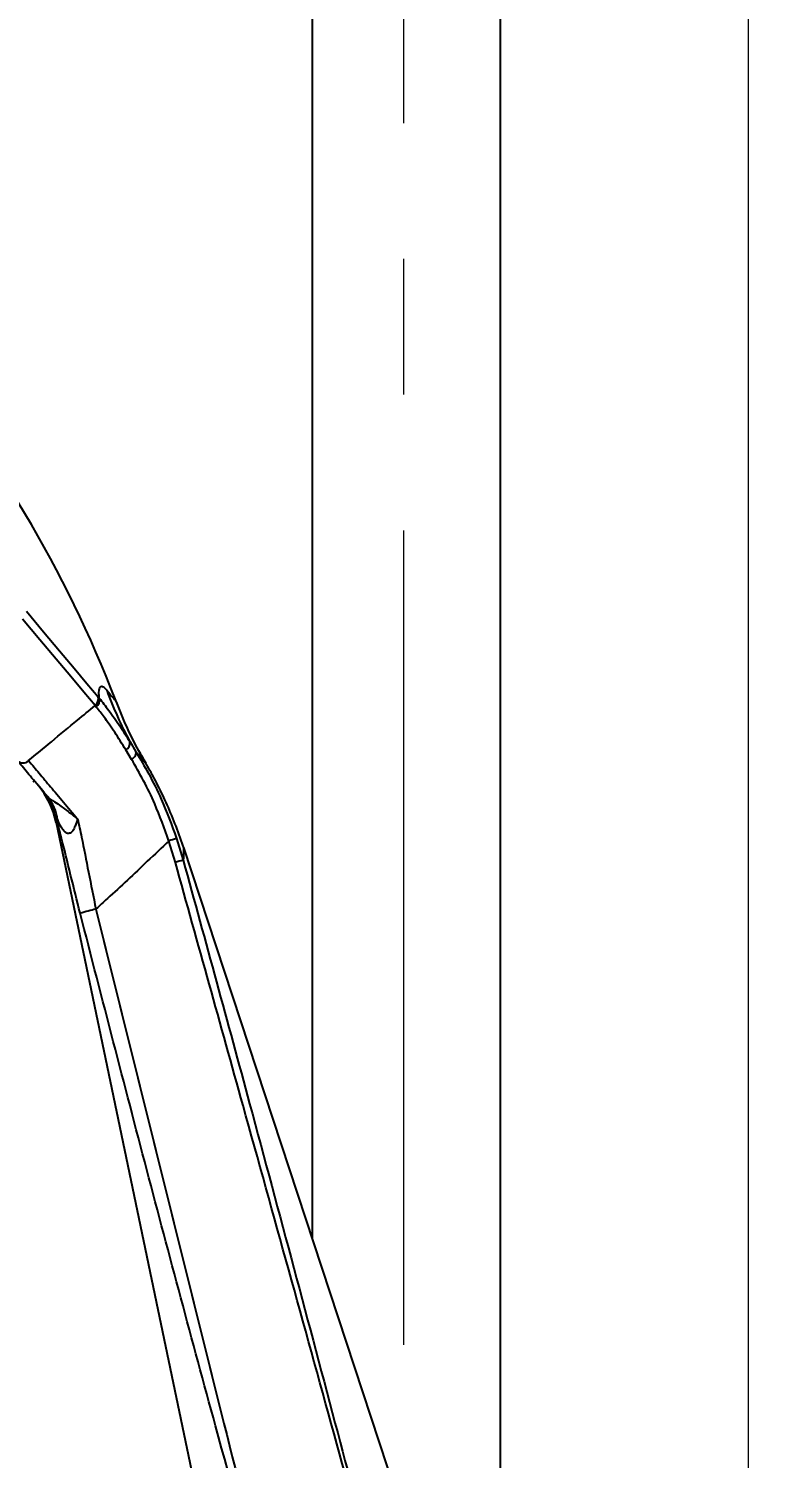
# Model space of a CAD drawing. Extents: x 4885 to 9138, y -729 to 2388.
# Drawn here: x 7296.1 to 7383.9, y 774.1 to 941.3 of the extents above; entities that cross this region are included whole.
import ezdxf

# ---------------------------------------------------------------- set-up
doc = ezdxf.new("R2010")
doc.units = 0
doc.header["$LTSCALE"] = 10
doc.header["$MEASUREMENT"] = 0
doc.header["$PDMODE"] = 3
doc.header["$PDSIZE"] = -10
doc.linetypes.add('CENTER2', pattern=[28.575, 19.05, -3.175, 3.175, -3.175])
doc.layers.get('0').update_dxf_attribs({"linetype": 'CONTINUOUS'})
doc.layers.get('DEFPOINTS').update_dxf_attribs({"linetype": 'CONTINUOUS'})
doc.layers.add('Cneter', color=1, linetype='CENTER2', lineweight=13)
doc.layers.add('치수선', color=7, linetype='CONTINUOUS', lineweight=20)
doc.styles.add('Daelim Dimension', font='NanumGothic.ttf')
doc.dimstyles.new('DEFAULT', dxfattribs={"dimscale": 2, "dimtxt": 2, "dimasz": 2, "dimexe": 0, "dimexo": 2, "dimgap": 1, "dimtad": 1, "dimdec": 1, "dimzin": 9, "dimdsep": 46, "dimtxsty": 'Daelim Dimension', "dimcen": 0.5, "dimclrd": 252, "dimclre": 252, "dimclrt": 3, "dimadec": 1, "dimazin": 0, "dimtfac": 1, "dimtdec": 1, "dimtix": 1, "dimtmove": 0, "dimatfit": 3, "dimfxl": 1, "dimtolj": 1, "dimtzin": 1, "dimlwd": 9, "dimlwe": 9, "dimarcsym": 0})

# ---------------------------------------------------------------- blocks, each defined once
blk = doc.blocks.new('*D51')
at = {"color": 5, "lineweight": 9, "ltscale": 0.5, "transparency": 16777216}
for p, q in [((7344, 1017.3), (7490.8, 1017.3)), ((7488.8, 223.84), (7488.8, 1009.3)), ((7344, 215.84), (7490.8, 215.84))]:
    blk.add_line(p, q, dxfattribs=at)
at = {"color": 5, "ltscale": 0.5, "transparency": 16777216}
for points in [[(7487.47, 1009.3), (7490.13, 1009.3), (7488.8, 1017.3)], [(7487.47, 223.84), (7490.13, 223.84), (7488.8, 215.84)]]:
    blk.add_solid(points, dxfattribs=at)
at = {"layer": 'DEFPOINTS', "color": 0, "ltscale": 0.5, "transparency": 16777216}
for p in [(7340, 1017.3), (7488.8, 1017.3), (7340, 215.84)]:
    blk.add_point(p, dxfattribs=at)
at = {"color": 7, "ltscale": 0.5, "transparency": 16777216, "insert": (7472.91, 616.57), "char_height": 20, "attachment_point": 5, "rotation": 90, "style": 'Daelim Dimension'}
blk.add_mtext('\\A1;기본 파이프 길이 : 1,000', dxfattribs=at)
blk = doc.blocks.new('*D52')
at = {"color": 5, "lineweight": 9, "ltscale": 0.5, "transparency": 16777216}
for p, q in [((6992.58, 1201.24), (7563.48, 1201.24)), ((7561.48, 1193.24), (7561.48, 202.29)), ((7411.64, 194.29), (7563.48, 194.29))]:
    blk.add_line(p, q, dxfattribs=at)
at = {"color": 5, "ltscale": 0.5, "transparency": 16777216}
for points in [[(7560.15, 1193.24), (7562.82, 1193.24), (7561.48, 1201.24)], [(7560.15, 202.29), (7562.82, 202.29), (7561.48, 194.29)]]:
    blk.add_solid(points, dxfattribs=at)
at = {"layer": 'DEFPOINTS', "color": 0, "ltscale": 0.5, "transparency": 16777216}
for p in [(6988.58, 1201.24), (7407.64, 194.29), (7561.48, 194.29)]:
    blk.add_point(p, dxfattribs=at)
at = {"color": 7, "ltscale": 0.5, "transparency": 16777216, "insert": (7545.78, 697.77), "char_height": 20, "attachment_point": 5, "rotation": 90, "style": 'Daelim Dimension'}
blk.add_mtext('\\A1;(1140~1330)', dxfattribs=at)

msp = doc.modelspace()

# ---------------------------------------------------------------- linework, layer by layer
at = {"color": 7, "linetype": 'Continuous', "lineweight": 25}
for p, q in [((7329.28, 1007.27), (7329.28, 799.8)), ((7351.28, 739.18), (7351.28, 1007.27)), ((7304.24, 863.13), (7304.37, 862.97)), ((7304.02, 861.93), (7303.89, 862.09)), ((7307.97, 857.84), (7308.66, 856.7)), ((7308.14, 855.81), (7307.48, 856.91)), ((7299.4, 848.75), (7299.39, 848.72)), ((7313.27, 843.76), (7312.5, 846.26)), ((7313.42, 846.56), (7314.19, 844.01)), ((7314.21, 845.5), (7314.21, 845.5))]:
    msp.add_line(p, q, dxfattribs=at)
at = {"color": 8, "linetype": 'Continuous', "lineweight": 25}
msp.add_line((7299.39, 848.72), (7299.33, 848.42), dxfattribs=at)
at = {"color": 8, "linetype": 'Continuous', "lineweight": 25, "flags": 128}
for points in [[(7295.85, 873.13), (7297.87, 870.72), (7299.73, 868.5), (7301.42, 866.49), (7302.93, 864.69), (7304.24, 863.13)], [(7303.89, 862.09), (7302.56, 863.67), (7301.04, 865.49), (7299.33, 867.53), (7297.44, 869.78), (7295.39, 872.22)]]:
    msp.add_lwpolyline(points, dxfattribs=at)
at = {"color": 7, "linetype": 'Continuous', "lineweight": 25, "flags": 128}
for points in [[(7308.14, 855.81), (7308.29, 855.91), (7308.41, 856.03), (7308.52, 856.15), (7308.6, 856.27), (7308.66, 856.39), (7308.69, 856.5), (7308.69, 856.61), (7308.66, 856.7)], [(7299.33, 848.42), (7311.23, 791.46), (7323.18, 734.26)], [(7348.59, 741.07), (7331.36, 793.46), (7314.25, 845.51)]]:
    msp.add_lwpolyline(points, dxfattribs=at)
at = {"color": 7, "linetype": 'Continuous', "lineweight": 25}
for centre, radius, start, end in [((7175.53, 812.69), 140, 20.9286, 60.6414), ((7303.27, 862.87), 1, 308.4227, 15.0226), ((7303.4, 862.72), 0.996, 307.9441, 14.527), ((7348.29, 879.58), 45.81, 200.012, 208.3451), ((7307.11, 857.7), 0.867, 294.9298, 9.1659), ((7295.46, 856.35), 0.951, 223.4566, 313.0818), ((7296.67, 853.25), 0.02, 231.2968, 40), ((7289.55, 846.37), 10, 11.7867, 40), ((7289.74, 846.16), 9.99, 14.8977, 39.9985), ((7294.09, 848.01), 5.46, 7.4187, 39.4949), ((7289.76, 846.14), 9.98, 15.1305, 23.885), ((7353.02, 724.89), 127.96, 108.0304, 108.464), ((7336.32, 760.76), 86.14, 104.8849, 105.522), ((7328.19, 741.39), 99.88, 104.0239, 105.1159)]:
    msp.add_arc(centre, radius, start, end, dxfattribs=at)
at = {"color": 8, "linetype": 'Continuous', "lineweight": 25}
msp.add_arc((7289.76, 846.14), 9.98, 23.8779, 40.0033, dxfattribs=at)
at = {"color": 7, "linetype": 'Continuous', "lineweight": 25}
for points, knots in [([(7304.37, 862.97), (7304.35, 863.19), (7304.3, 863.96), (7304.48, 864.4), (7304.83, 864.37), (7305.1, 864.07), (7305.24, 863.91)], [0, 0, 0, 0, 0.153213, 0.521672, 0.75773, 1, 1, 1, 1]), ([(7304.37, 862.97), (7304.73, 862.52), (7305.45, 861.6), (7306.72, 859.84), (7307.59, 858.44), (7307.97, 857.84)], [0, 0, 0, 0, 0.354043, 0.718095, 1, 1, 1, 1]), ([(7296.11, 855.66), (7297, 856.4), (7298.9, 857.98), (7301.5, 860.11), (7303.2, 861.52), (7303.89, 862.09)], [0, 0, 0, 0, 0.344061, 0.734327, 1, 1, 1, 1]), ([(7307.48, 856.91), (7307.04, 857.62), (7306.15, 859.07), (7304.95, 860.74), (7304.32, 861.55), (7304.02, 861.93)], [0, 0, 0, 0, 0.340932, 0.69173, 1, 1, 1, 1]), ([(7309.85, 855.33), (7309.57, 855.82), (7308.74, 857.22), (7307.53, 859.67), (7306.71, 861.68), (7306.3, 862.71)], [0, 0, 0, 0, 0.207218, 0.594615, 1, 1, 1, 1]), ([(7308.66, 856.7), (7309.16, 855.85), (7310.18, 854.13), (7311.88, 850.75), (7312.84, 848.12), (7313.42, 846.56)], [0, 0, 0, 0, 0.283474, 0.575182, 1, 1, 1, 1]), ([(7298.31, 851.49), (7298.02, 851.82), (7297.17, 852.83), (7295.91, 854.34), (7295.16, 855.24), (7294.77, 855.7)], [0, 0, 0, 0, 0.19632, 0.592414, 1, 1, 1, 1]), ([(7296.11, 855.66), (7296.32, 855.41), (7296.86, 854.77), (7297.74, 853.71), (7298.9, 852.34), (7300.15, 850.85), (7301.28, 849.51), (7301.84, 848.83)], [0, 0, 0, 0, 0.156895, 0.410353, 0.528295, 0.764148, 1, 1, 1, 1]), ([(7312.5, 846.26), (7311.98, 847.73), (7311.12, 850.19), (7309.56, 853.37), (7308.62, 854.99), (7308.14, 855.81)], [0, 0, 0, 0, 0.424673, 0.708112, 1, 1, 1, 1]), ([(7314.22, 845.51), (7314.21, 845.56), (7313.93, 846.51), (7313.25, 848.28), (7312.23, 850.73), (7311.14, 852.96), (7310.35, 854.46), (7309.9, 855.2), (7309.84, 855.3)], [0, 0, 0, 0, 0.014673, 0.277484, 0.526032, 0.757384, 0.967633, 1, 1, 1, 1]), ([(7298.31, 851.49), (7298.42, 851.38), (7298.66, 851.13), (7299.26, 850.78), (7300.04, 850.24), (7300.77, 849.68), (7301.41, 849.18), (7301.69, 848.95), (7301.83, 848.84), (7301.84, 848.83)], [0, 0, 0, 0, 0.098559, 0.221249, 0.425083, 0.748823, 0.871662, 0.994506, 1, 1, 1, 1]), ([(7299.51, 848.72), (7299.47, 848.8), (7299.43, 848.89), (7299.38, 848.99), (7299.36, 849.02), (7299.35, 849.04), (7299.34, 849.03), (7299.34, 848.98), (7299.37, 848.87), (7299.39, 848.77), (7299.4, 848.75)], [0, 0, 0, 0, 0.256697, 0.311422, 0.366727, 0.414903, 0.470288, 0.567418, 0.875776, 1, 1, 1, 1]), ([(7302.14, 837.81), (7301.77, 839.3), (7301.01, 842.32), (7300.11, 846), (7299.57, 848.09), (7299.4, 848.75)], [0, 0, 0, 0, 0.399131, 0.809429, 1, 1, 1, 1]), ([(7301.84, 848.83), (7301.84, 848.83), (7301.83, 848.81), (7301.78, 848.64), (7301.67, 848.32), (7301.48, 847.82), (7301.27, 847.41), (7301.01, 847.19), (7300.83, 847.13), (7300.65, 847.14), (7300.43, 847.25), (7300.18, 847.49), (7299.83, 847.98), (7299.64, 848.43), (7299.51, 848.72)], [0, 0, 0, 0, 0.001821, 0.015252, 0.123022, 0.243473, 0.39433, 0.456983, 0.499784, 0.542588, 0.593027, 0.670668, 0.785418, 1, 1, 1, 1]), ([(7301.84, 848.83), (7301.99, 848.14), (7302.43, 846.14), (7303.12, 842.59), (7303.69, 839.73), (7303.98, 838.29)], [0, 0, 0, 0, 0.20945, 0.599454, 1, 1, 1, 1]), ([(7312.5, 846.26), (7311.66, 845.47), (7309.28, 843.21), (7306.45, 840.55), (7304.43, 838.7), (7303.98, 838.29)], [0, 0, 0, 0, 0.295905, 0.843902, 1, 1, 1, 1]), ([(7342.17, 739.29), (7342.1, 739.55), (7338.67, 752.1), (7331.7, 777.45), (7322.12, 812.01), (7315.91, 834.28), (7313.27, 843.76)], [0, 0, 0, 0, 0.007406, 0.360002, 0.727737, 1, 1, 1, 1]), ([(7314.19, 844.01), (7316.79, 834.52), (7322.88, 812.22), (7331.89, 778.47), (7338.5, 753.32), (7341.8, 740.74), (7342.11, 739.57), (7342.18, 739.29)], [0, 0, 0, 0, 0.27226, 0.639999, 0.966645, 0.992097, 1, 1, 1, 1]), ([(7329.61, 735.93), (7329.59, 736), (7325.67, 749.98), (7318.99, 773.91), (7309.88, 807.8), (7304.72, 827.81), (7302.14, 837.81)], [0, 0, 0, 0, 0.0023234, 0.4125543, 0.7062843, 1, 1, 1, 1]), ([(7303.98, 838.29), (7306.46, 828.26), (7311.43, 808.2), (7319.89, 774.34), (7325.97, 750.25), (7329.56, 736.2), (7329.63, 735.93)], [0, 0, 0, 0, 0.2937204, 0.5874422, 0.9922748, 1, 1, 1, 1])]:
    msp.add_open_spline(points, degree=3, knots=knots, dxfattribs=at)
at = {"color": 8, "linetype": 'Continuous', "lineweight": 25}
for points, knots in [([(7305.24, 863.91), (7305.56, 863.51), (7306.22, 862.71), (7306.27, 862.71), (7306.3, 862.7)], [0, 0, 0, 0, 0.492806, 1, 1, 1, 1]), ([(7309.84, 855.3), (7309.84, 855.3), (7309.89, 855.25), (7309.61, 855.56), (7309.04, 856.25), (7308.66, 856.7)], [0, 0, 0, 0, 0.000652, 0.352703, 1, 1, 1, 1]), ([(7314.21, 845.5), (7314.21, 845.53), (7314.2, 845.65), (7314.24, 844.8), (7314.2, 844.16), (7314.19, 844.01)], [0, 0, 0, 0, 0.204342, 0.803967, 1, 1, 1, 1])]:
    msp.add_open_spline(points, degree=3, knots=knots, dxfattribs=at)
at = {"layer": 'Cneter', "lineweight": 5, "ltscale": 0.5}
msp.add_line((7340, 215.84), (7340, 1132.99), dxfattribs=at)
at = {"layer": '치수선'}
msp.add_line((7380.28, -405.37), (7380.28, 1237.83), dxfattribs=at)

# ---------------------------------------------------------------- dimensions: what is measured, and where the dimension line sits
at = {"color": 5, "ltscale": 0.5}
for base, p1, p2, text, picture, middle in [((7561.48, 194.29), (6988.58, 1201.24), (7407.64, 194.29), '(1140~1330)', '*D52', (7545.78, 697.77)), ((7488.8, 1017.3), (7340, 215.84), (7340, 1017.3), '기본 파이프 길이 : 1,000', '*D51', (7472.91, 616.57))]:
    dim = msp.add_linear_dim(base=base, p1=p1, p2=p2, angle=90, text=text, dimstyle='DEFAULT', override={"dimtxt": 10, "dimasz": 4, "dimexe": 1, "dimdec": 0, "dimclrd": 5, "dimclre": 5, "dimclrt": 7}, dxfattribs=at)
    dim.commit()
    dim.dimension.update_dxf_attribs({"geometry": picture, "text_midpoint": middle})

doc.saveas('drawing.dxf')
